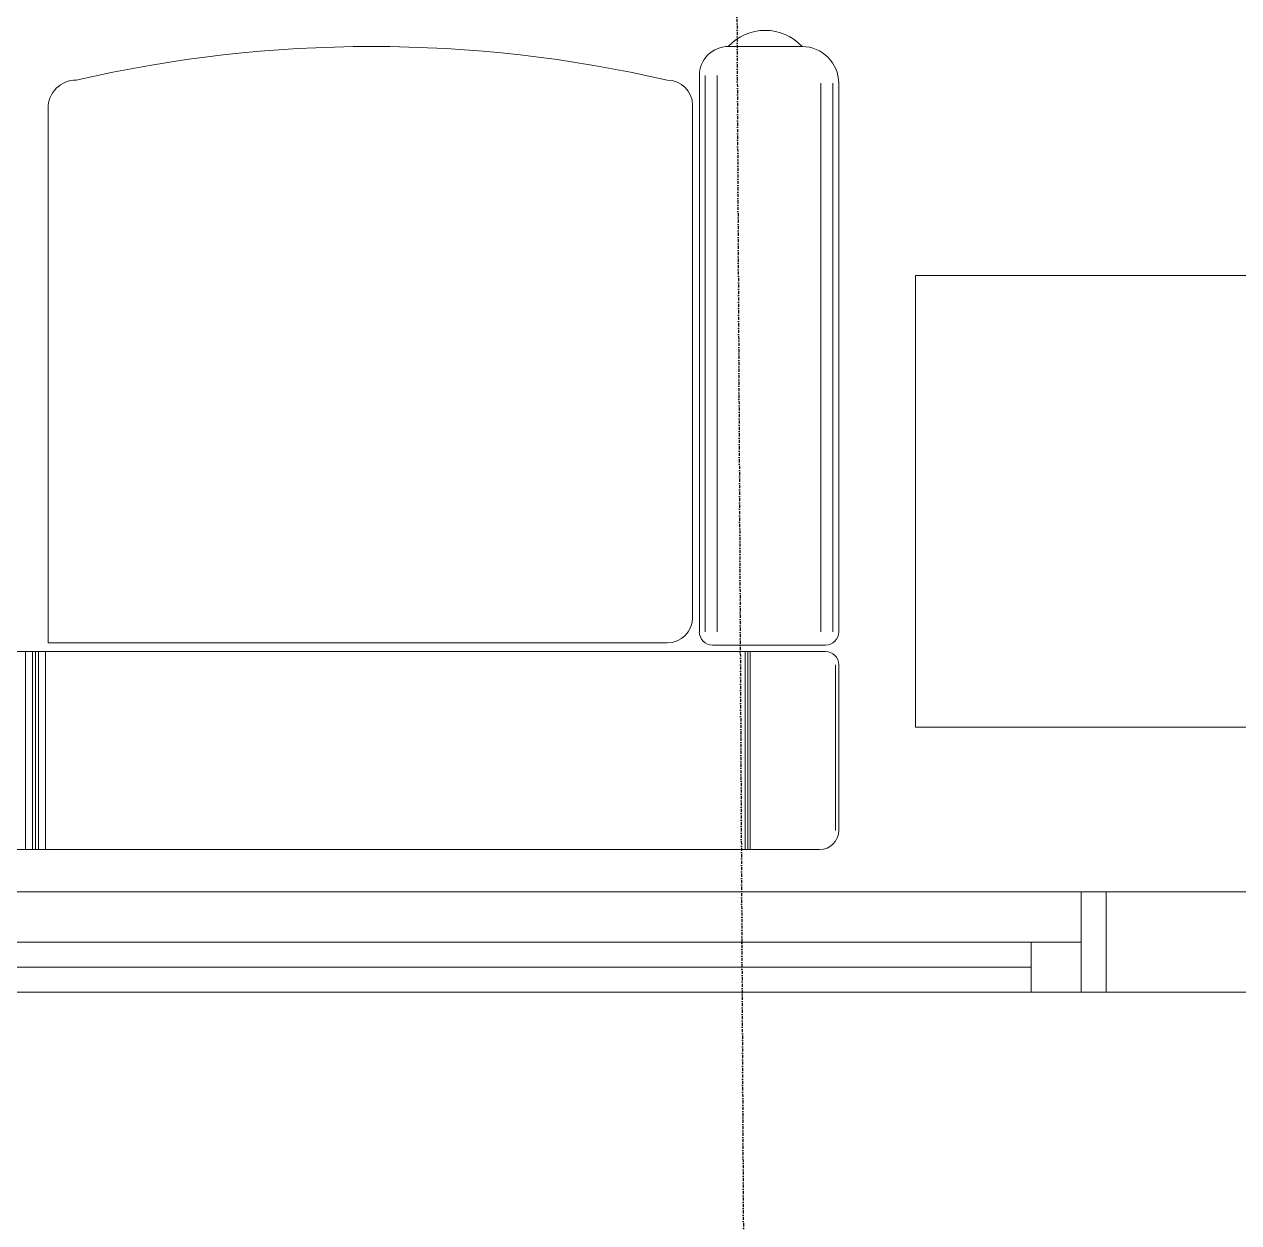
# Model space of a CAD drawing. Header units: inches. Extents: x -12418 to 57169, y -29325 to 19878.
# Drawn here: x 22985 to 24195, y -1177 to 17 of the extents above; entities that cross this region are included whole.
import ezdxf

# ---------------------------------------------------------------- set-up
doc = ezdxf.new("R2010")
doc.units = ezdxf.units.IN
doc.header["$LTSCALE"] = 25
doc.header["$MEASUREMENT"] = 0
doc.linetypes.add('DASHDOT', pattern=[25.4, 12.7, -6.35, 0, -6.35])
doc.layers.get('0').update_dxf_attribs({"color": 8})
for name, color, linetype, lineweight in [('00-Ground Floor$0$Aluminum', 251, 'Continuous', 5), ('00-Ground Floor$0$LOADING', 253, 'Continuous', 5), ('00-Ground Floor$0$Walls', 251, 'Continuous', 5), ('E-LITE-CLNG-CNDT', 6, 'DASHDOT', 35), ('T-DATA-CLNG-COND', 51, 'DASHDOT', 25)]:
    doc.layers.add(name, color=color, linetype=linetype, lineweight=lineweight)

# ---------------------------------------------------------------- blocks, each defined once
blk = doc.blocks.new('00-Ground Floor$0$GF21008-P')
at = {"layer": '00-Ground Floor$0$LOADING'}
for p, q in [((-0.7709, 0), (0.7906, 0)), ((-0.7019, -0.1974), (-0.7019, 0)), ((-0.6994, -0.1974), (-0.6994, 0)), ((-0.6968, -0.1974), (-0.6968, 0)), ((0, -0.1974), (0, 0)), ((0.0069, -0.1974), (0.0069, 0)), ((0.0099, -0.1974), (0.0099, 0)), ((0.0128, -0.1974), (0.0128, 0)), ((0.0197, -0.1974), (0.0197, 0)), ((-0.79, -0.1841), (-0.79, -0.0191)), ((-0.7866, -0.1841), (-0.7866, -0.0191)), ((-0.7767, -0.1974), (0.7964, -0.1974)), ((-0.7767, -0.2037), (-0.6644, -0.2037)), ((-0.79, -0.7634), (-0.79, -0.217)), ((-0.784, -0.7634), (-0.784, -0.217)), ((-0.7722, -0.7634), (-0.7722, -0.217)), ((-0.6689, -0.7712), (-0.6689, -0.217)), ((-0.6571, -0.7712), (-0.6571, -0.217)), ((-0.6512, -0.7712), (-0.6512, -0.217)), ((-0.6191, -0.2059), (-0.0026, -0.2059)), ((-0.0026, -0.2059), (-0.0026, -0.7385)), ((-0.6444, -0.7413), (-0.6444, -0.2312)), ((-0.7533, -0.8), (-0.68, -0.8))]:
    blk.add_line(p, q, dxfattribs=at)
for centre, radius, start, end in [((-0.7709, -0.0191), 0.0191, 90, 180), ((-0.7767, -0.1841), 0.0133, 180, 270), ((-0.7767, -0.217), 0.0133, 90, 180), ((-0.6644, -0.217), 0.0133, 0, 90), ((-0.6191, -0.2312), 0.0253, 90, 180), ((-0.6191, -0.7413), 0.0253, 180, 270), ((-0.0307, -0.7385), 0.0281, 270, 0), ((-0.7533, -0.7634), 0.0366, 180, 270), ((-0.68, -0.7712), 0.0288, 270, 0), ((-0.3249, 0.51), 1.31, 257.0217, 282.9783), ((-0.7167, -0.7662), 0.0499, 222.6462, 317.3538)]:
    blk.add_arc(centre, radius, start, end, dxfattribs=at)
blk = doc.blocks.new('00-Ground Floor$0$A$C37be4daf')
at = {"layer": '00-Ground Floor$0$Aluminum'}
for p, q in [((1416, 598.2), (216, 598.2)), ((241, 498.2), (241, 598.2)), ((291, 548.2), (291, 598.2)), ((1341, 548.2), (1341, 598.2)), ((1391, 498.2), (1391, 598.2)), ((291, 573.2), (1341, 573.2)), ((1391, 548.2), (241, 548.2)), ((1416, 498.2), (216, 498.2))]:
    blk.add_line(p, q, dxfattribs=at)
at = {"layer": '00-Ground Floor$0$Walls'}
for p, q in [((216, 498.2), (216, 598.2)), ((1416, 498.2), (1416, 598.2))]:
    blk.add_line(p, q, dxfattribs=at)
blk = doc.blocks.new('00-Ground Floor')
at = {"layer": '00-Ground Floor$0$LOADING', "elevation": 0}
blk.add_lwpolyline([(24322.9, -683.3), (23872.9, -683.3), (23872.9, -233.3), (24322.9, -233.3)], close=True, dxfattribs=at)
at = {"layer": '00-Ground Floor$0$Walls'}
for p, q in [((21497.9, -847.4, 0), (25427.9, -847.4, 0)), ((17732.9, -947.4, 0), (43417.9, -947.4, 0))]:
    blk.add_line(p, q, dxfattribs=at)
at = {"rotation": 180}
blk.add_blockref('00-Ground Floor$0$A$C37be4daf', (24278.9, -349.2, 0), dxfattribs=at)
at = {"layer": '00-Ground Floor$0$LOADING', "xscale": 1000, "yscale": 1000, "zscale": 1000, "rotation": 179.9999999999998}
blk.add_blockref('00-Ground Floor$0$GF21008-P', (23006.5, -805.3), dxfattribs=at)

msp = doc.modelspace()

# ---------------------------------------------------------------- linework, layer by layer
at = {"layer": 'T-DATA-CLNG-COND', "ltscale": 0.01, "elevation": 0}
msp.add_lwpolyline([(23691, 802.6), (23708.4, -2497.4)], dxfattribs=at)

# ---------------------------------------------------------------- block references
at = {"layer": 'E-LITE-CLNG-CNDT'}
msp.add_blockref('00-Ground Floor', (0, 0), dxfattribs=at)

doc.saveas('drawing.dxf')
